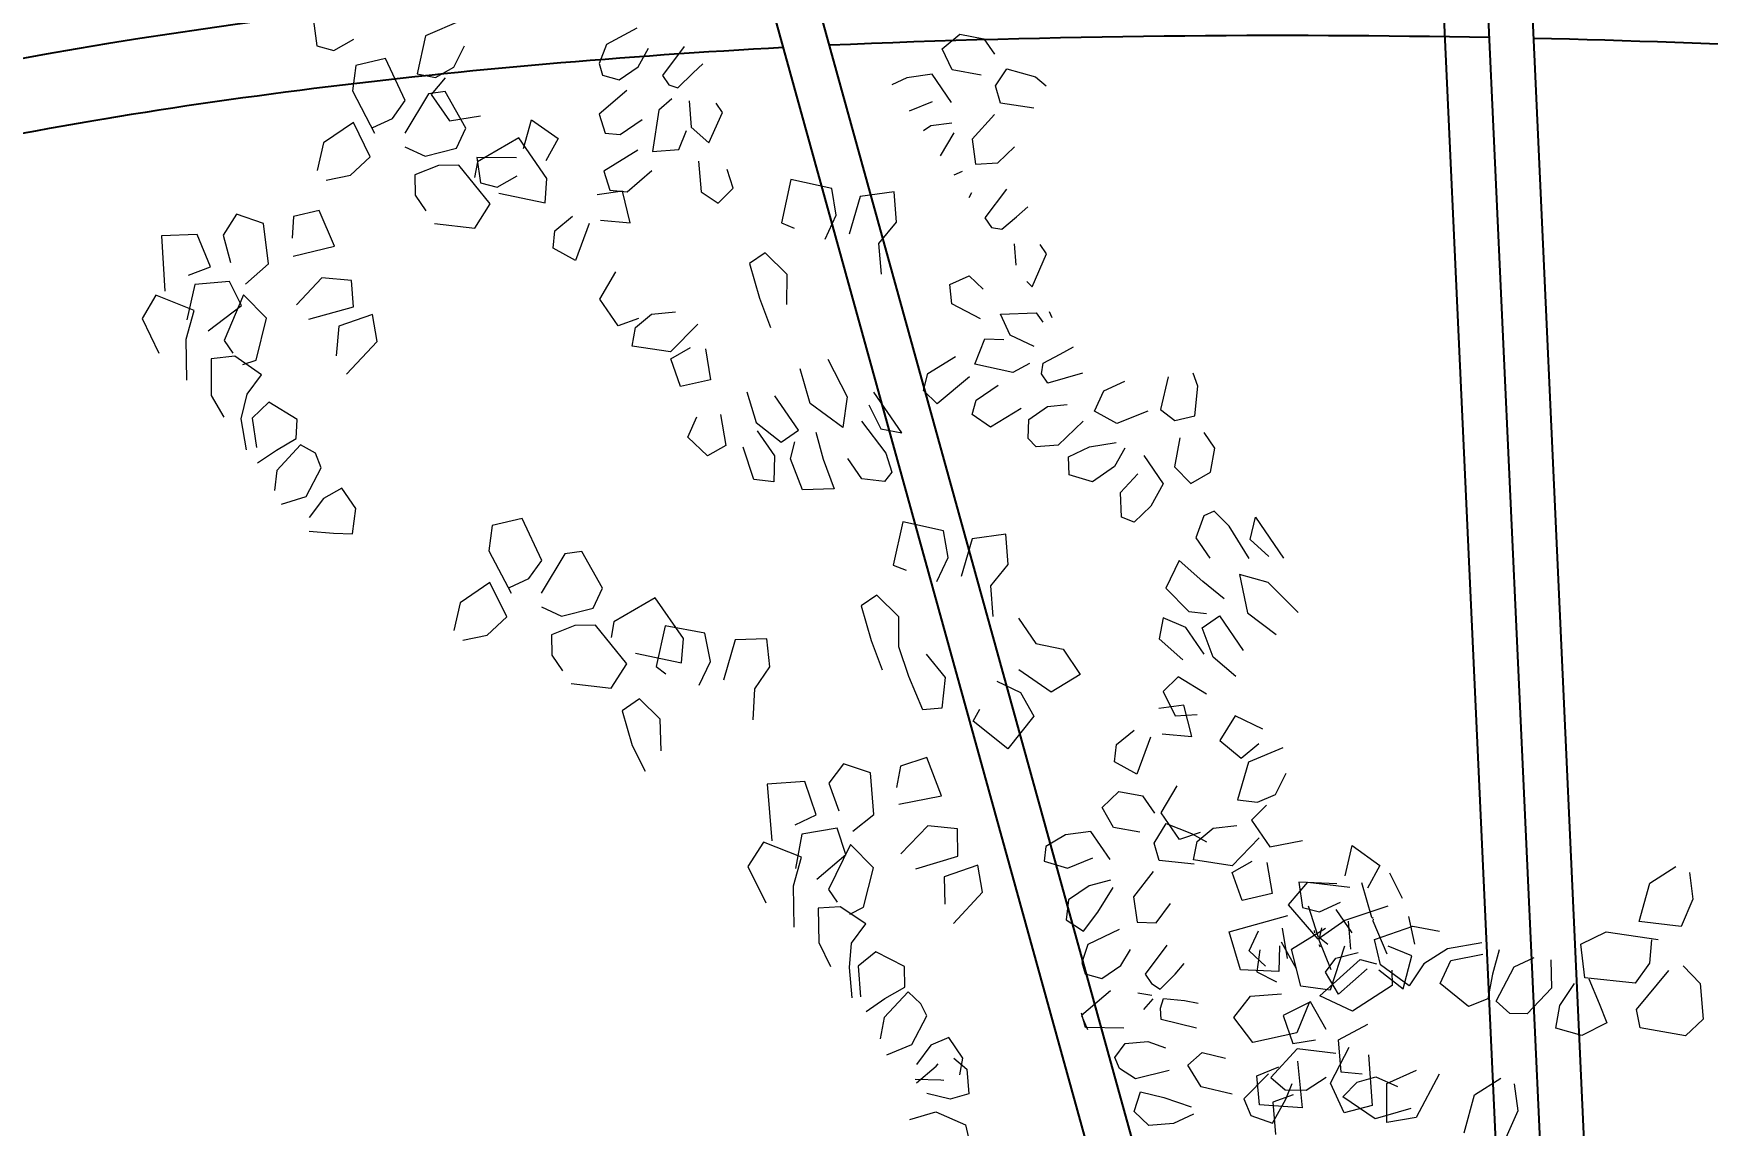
# Model space of a CAD drawing. Header units: metres. Extents: x 10 to 239, y 2 to 253.
# Drawn here: x 51.81 to 52.946, y 174.896 to 175.637 of the extents above; entities that cross this region are included whole.
import ezdxf

# ---------------------------------------------------------------- set-up
doc = ezdxf.new("R2010")
doc.units = ezdxf.units.M
doc.header["$MEASUREMENT"] = 0
doc.layers.get('Defpoints').update_dxf_attribs({"color": 9})
for name, color, linetype in [('-cotas', 252, 'Continuous'), ('1', 7, 'Continuous'), ('1estruct arco', 7, 'Continuous'), ('1lianas', 9, 'Continuous')]:
    doc.layers.add(name, color=color, linetype=linetype)
doc.layers.add('bloques veg', color=7, linetype='Continuous', lineweight=0, true_color=0xbbd5a5)
doc.styles.get("Standard").update_dxf_attribs({"font": 'arial.ttf'})
doc.dimstyles.get("Standard").update_dxf_attribs({"dimtxt": 0.18, "dimasz": 0.18, "dimexe": 0.18, "dimexo": 0.0625, "dimgap": 0.09, "dimtad": 0, "dimtih": 1, "dimtoh": 1, "dimdec": 4, "dimzin": 0, "dimdsep": 46, "dimtxsty": 'Standard', "dimcen": 0.09, "dimadec": 0, "dimazin": 0, "dimtfac": 1, "dimtdec": 4, "dimtofl": 0, "dimtmove": 0, "dimatfit": 3, "dimfxl": 1, "dimtolj": 1, "dimtzin": 0, "dimarcsym": 0})

# ---------------------------------------------------------------- blocks, each defined once
blk = doc.blocks.new('A$C0C3707A3')
at = {"layer": 'bloques veg'}
for p, q in [((2.06742, 0.61882), (2.04484, 0.61626)), ((2.07772, 0.60645), (2.06742, 0.61882)), ((2.02429, 0.6061), (2.04732, 0.59831)), ((2.06167, 0.58819), (2.07772, 0.60645)), ((2.01084, 0.59552), (1.99644, 0.59282)), ((2.03141, 0.58823), (2.01084, 0.59552)), ((2.04732, 0.59831), (2.06167, 0.58819)), ((2.10958, 0.59172), (2.07808, 0.60074)), ((1.97365, 0.58671), (1.99196, 0.58348)), ((2.0281, 0.57454), (2.03141, 0.58823)), ((2.07593, 0.58271), (2.05775, 0.59412)), ((2.10338, 0.57145), (2.10958, 0.59172)), ((1.93645, 0.57791), (1.93589, 0.56263)), ((1.95615, 0.57388), (1.94543, 0.57915)), ((1.96417, 0.58301), (1.96766, 0.56998)), ((1.99016, 0.57718), (1.97293, 0.5807)), ((1.99582, 0.56473), (1.99016, 0.57718)), ((1.99196, 0.58348), (2.00464, 0.57524)), ((2.03895, 0.57745), (2.03027, 0.57513)), ((2.06055, 0.55764), (2.03895, 0.57745)), ((2.04756, 0.58441), (2.05504, 0.56082)), ((2.07082, 0.56272), (2.07593, 0.58271)), ((2.08245, 0.58445), (2.08268, 0.57056)), ((1.91591, 0.56775), (1.91013, 0.55457)), ((1.96572, 0.5555), (1.95615, 0.57388)), ((1.96766, 0.56998), (1.97006, 0.55667)), ((2.00464, 0.57524), (2.01247, 0.56338)), ((2.01247, 0.56338), (2.0281, 0.57454)), ((2.02187, 0.57171), (2.02174, 0.56353)), ((2.08268, 0.57056), (2.10338, 0.57145)), ((1.93141, 0.55329), (1.92358, 0.56515)), ((1.93589, 0.56263), (1.94894, 0.54868)), ((1.98049, 0.55248), (1.99582, 0.56473)), ((2.02174, 0.56353), (2.04297, 0.54944)), ((2.05504, 0.56082), (2.07082, 0.56272)), ((1.91013, 0.55457), (1.90594, 0.54414)), ((1.93353, 0.54106), (1.93141, 0.55329)), ((1.9582, 0.54884), (1.96572, 0.5555)), ((1.97006, 0.55667), (1.98049, 0.55248)), ((2.04297, 0.54944), (2.06055, 0.55764)), ((2.06605, 0.55447), (2.07288, 0.53768)), ((2.0979, 0.55718), (2.08125, 0.55854)), ((2.10681, 0.54561), (2.0979, 0.55718)), ((1.90594, 0.54414), (1.91942, 0.53728)), ((1.91942, 0.53728), (1.93353, 0.54106)), ((1.94894, 0.54868), (1.9582, 0.54884)), ((2.09641, 0.53235), (2.10681, 0.54561)), ((2.07288, 0.53768), (2.09641, 0.53235)), ((2.03409, 0.52612), (2.0321, 0.49883)), ((2.05452, 0.51066), (2.04465, 0.53012)), ((1.9961, 0.51595), (2.00822, 0.49243)), ((2.02426, 0.51069), (2.00833, 0.51806)), ((2.07231, 0.52241), (2.06974, 0.49729)), ((2.09426, 0.51433), (2.08245, 0.51931)), ((2.09261, 0.49876), (2.09426, 0.51433)), ((1.84621, 0.49789), (1.83216, 0.50692)), ((2.02407, 0.4897), (2.02426, 0.51069)), ((2.04716, 0.49472), (2.05452, 0.51066)), ((1.82485, 0.5038), (1.82291, 0.48932)), ((1.85174, 0.47726), (1.84621, 0.49789)), ((2.0321, 0.49883), (2.04716, 0.49472)), ((2.06974, 0.49729), (2.09261, 0.49876)), ((1.82291, 0.48932), (1.82915, 0.4747)), ((2.00822, 0.49243), (2.02407, 0.4897)), ((2.10804, 0.48893), (2.1061, 0.47445)), ((2.1294, 0.48302), (2.11535, 0.49206)), ((2.13493, 0.4624), (2.1294, 0.48302)), ((1.82915, 0.4747), (1.85174, 0.47726)), ((1.86955, 0.47157), (1.84154, 0.46755)), ((1.88302, 0.46471), (1.86955, 0.47157)), ((2.1061, 0.47445), (2.11235, 0.45984)), ((1.84509, 0.46734), (1.84612, 0.45482)), ((1.88087, 0.44668), (1.88302, 0.46471)), ((2.11235, 0.45984), (2.13493, 0.4624)), ((2.18472, 0.4676), (2.17887, 0.45905)), ((2.19949, 0.46458), (2.18472, 0.4676)), ((1.77938, 0.45206), (1.76884, 0.43062)), ((1.79892, 0.45729), (1.78806, 0.45439)), ((1.81043, 0.4534), (1.79892, 0.45729)), ((1.81096, 0.43842), (1.81043, 0.4534)), ((1.82788, 0.45342), (1.81877, 0.444)), ((1.85281, 0.42985), (1.83555, 0.45082)), ((1.84612, 0.45482), (1.85366, 0.44404)), ((2.15274, 0.4567), (2.12473, 0.45269)), ((2.12828, 0.45248), (2.12931, 0.43995)), ((2.16621, 0.44984), (2.15274, 0.4567)), ((2.17887, 0.45905), (2.18128, 0.44574)), ((1.81877, 0.444), (1.81691, 0.42489)), ((1.85366, 0.44404), (1.88087, 0.44668)), ((2.08211, 0.44243), (2.07126, 0.43952)), ((2.09362, 0.43854), (2.08211, 0.44243)), ((2.16406, 0.43182), (2.16621, 0.44984)), ((1.80706, 0.4269), (1.81096, 0.43842)), ((2.06257, 0.4372), (2.05203, 0.41576)), ((2.09415, 0.42355), (2.09362, 0.43854)), ((2.11107, 0.43856), (2.10196, 0.42914)), ((2.136, 0.41499), (2.11875, 0.43596)), ((2.12931, 0.43995), (2.13685, 0.42918)), ((1.73286, 0.43029), (1.716, 0.42809)), ((1.75414, 0.42901), (1.73286, 0.43029)), ((1.75734, 0.41707), (1.75414, 0.42901)), ((1.76884, 0.43062), (1.77942, 0.41717)), ((1.77942, 0.41717), (1.80706, 0.4269)), ((1.81691, 0.42489), (1.82633, 0.41578)), ((1.85079, 0.42), (1.85281, 0.42985)), ((2.09025, 0.41204), (2.09415, 0.42355)), ((2.10196, 0.42914), (2.1001, 0.41002)), ((2.13685, 0.42918), (2.16406, 0.43182)), ((1.72412, 0.41515), (1.74193, 0.40945)), ((1.74193, 0.40945), (1.75734, 0.41707)), ((1.80534, 0.41597), (1.79708, 0.42074)), ((1.81044, 0.38825), (1.80534, 0.41597)), ((1.82633, 0.41578), (1.85079, 0.42)), ((2.05203, 0.41576), (2.06261, 0.40231)), ((2.13398, 0.40514), (2.136, 0.41499)), ((2.14931, 0.41739), (2.14375, 0.40776)), ((2.16887, 0.40518), (2.14931, 0.41739)), ((1.78363, 0.41015), (1.76903, 0.38646)), ((2.06261, 0.40231), (2.09025, 0.41204)), ((2.08853, 0.40111), (2.08027, 0.40587)), ((2.1001, 0.41002), (2.10952, 0.40091)), ((2.11675, 0.40867), (2.11352, 0.39035)), ((2.1352, 0.41361), (2.11675, 0.40867)), ((2.14166, 0.40255), (2.1352, 0.41361)), ((2.14375, 0.40776), (2.14587, 0.39553)), ((1.77206, 0.40123), (1.76613, 0.39732)), ((1.79299, 0.38823), (1.77206, 0.40123)), ((2.07622, 0.40363), (2.07037, 0.39508)), ((2.09099, 0.4006), (2.07622, 0.40363)), ((2.08291, 0.37866), (2.09099, 0.4006)), ((2.09363, 0.37339), (2.08853, 0.40111)), ((2.10952, 0.40091), (2.13398, 0.40514)), ((2.17035, 0.38231), (2.16887, 0.40518)), ((1.6425, 0.38979), (1.61883, 0.38694)), ((1.65308, 0.37634), (1.6425, 0.38979)), ((1.78107, 0.36759), (1.79299, 0.38823)), ((1.78222, 0.38069), (1.81044, 0.38825)), ((2.06682, 0.39529), (2.05223, 0.3716)), ((2.07037, 0.39508), (2.07277, 0.38176)), ((2.14587, 0.39553), (2.15558, 0.38533)), ((1.75304, 0.38102), (1.76413, 0.37003)), ((1.76903, 0.38646), (1.78222, 0.38069)), ((1.59966, 0.37598), (1.62269, 0.36819)), ((1.63704, 0.35808), (1.65308, 0.37634)), ((1.68466, 0.36269), (1.65208, 0.37141)), ((1.76413, 0.37003), (1.78107, 0.36759)), ((2.01416, 0.36605), (2.02544, 0.37606)), ((2.02544, 0.37606), (2.03478, 0.37158)), ((2.03478, 0.37158), (2.03936, 0.35885)), ((2.05223, 0.3716), (2.06541, 0.36583)), ((2.06541, 0.36583), (2.09363, 0.37339)), ((2.08683, 0.37273), (2.10117, 0.36261)), ((0.25778, 0.35561), (0.27183, 0.36464)), ((0.27914, 0.36152), (0.28108, 0.34704)), ((1.58621, 0.3654), (1.57043, 0.3635)), ((1.6054, 0.35891), (1.58621, 0.3654)), ((1.62269, 0.36819), (1.63704, 0.35808)), ((1.64993, 0.35339), (1.63203, 0.36372)), ((1.67875, 0.34133), (1.68466, 0.36269)), ((1.77125, 0.35216), (1.75111, 0.36654)), ((2.03213, 0.35109), (2.01416, 0.36605)), ((2.08555, 0.35145), (2.07555, 0.36273)), ((2.10117, 0.36261), (2.08555, 0.35145)), ((0.06348, 0.34252), (0.07377, 0.35489)), ((0.07377, 0.35489), (0.09635, 0.35233)), ((0.25225, 0.33499), (0.25778, 0.35561)), ((1.53845, 0.3526), (1.54194, 0.33958)), ((1.56524, 0.34814), (1.54772, 0.35276)), ((1.54872, 0.35768), (1.56625, 0.35307)), ((1.56625, 0.35307), (1.57943, 0.34729)), ((1.6018, 0.34631), (1.6054, 0.35891)), ((1.62184, 0.354), (1.62983, 0.33288)), ((1.64619, 0.33261), (1.64993, 0.35339)), ((1.65644, 0.35513), (1.65776, 0.34152)), ((1.72318, 0.35789), (1.74019, 0.35082)), ((1.76555, 0.33434), (1.77125, 0.35216)), ((1.96931, 0.3424), (1.96936, 0.35522)), ((1.96936, 0.35522), (1.98782, 0.36016)), ((1.98782, 0.36016), (1.99978, 0.34591)), ((0.07953, 0.32426), (0.06348, 0.34252)), ((0.28108, 0.34704), (0.27483, 0.33243)), ((1.46959, 0.34967), (1.46877, 0.3336)), ((1.51015, 0.34967), (1.51097, 0.3336)), ((1.53151, 0.34376), (1.5205, 0.35012)), ((1.54109, 0.32539), (1.53151, 0.34376)), ((1.56982, 0.33541), (1.56524, 0.34814)), ((1.57943, 0.34729), (1.58726, 0.33543)), ((1.58726, 0.33543), (1.6018, 0.34631)), ((1.61374, 0.34951), (1.60505, 0.34718)), ((1.63454, 0.32832), (1.61374, 0.34951)), ((1.74019, 0.35082), (1.7494, 0.33816)), ((1.94442, 0.33108), (1.95525, 0.35143)), ((1.95525, 0.35143), (1.96489, 0.34587)), ((1.96489, 0.34587), (1.96917, 0.33422)), ((2.0317, 0.344), (2.02434, 0.32806)), ((0.03161, 0.32779), (0.06311, 0.33681)), ((0.09387, 0.33438), (0.07953, 0.32426)), ((0.1169, 0.34217), (0.09387, 0.33438)), ((0.27483, 0.33243), (0.25225, 0.33499)), ((1.46877, 0.3336), (1.45573, 0.31965)), ((1.47296, 0.32317), (1.48079, 0.33504)), ((1.49098, 0.33872), (1.4855, 0.32445)), ((1.48876, 0.33872), (1.49424, 0.32445)), ((1.50678, 0.32317), (1.49895, 0.33504)), ((1.51097, 0.3336), (1.52401, 0.31965)), ((1.54194, 0.33958), (1.54435, 0.32626)), ((1.55586, 0.32236), (1.56982, 0.33541)), ((1.59587, 0.34239), (1.59711, 0.33342)), ((1.65776, 0.34152), (1.67875, 0.34133)), ((1.7494, 0.33816), (1.76555, 0.33434)), ((1.87927, 0.33108), (1.8936, 0.3384)), ((1.8936, 0.3384), (1.90302, 0.32929)), ((1.96917, 0.33422), (1.96586, 0.32054)), ((2.04345, 0.32621), (2.04647, 0.34098)), ((0.03781, 0.30752), (0.03161, 0.32779)), ((0.06526, 0.31878), (0.08344, 0.33019)), ((0.10978, 0.3243), (0.13035, 0.33159)), ((0.13035, 0.33159), (0.14475, 0.32889)), ((0.22097, 0.32243), (0.23444, 0.32929)), ((0.23444, 0.32929), (0.26245, 0.32527)), ((0.2589, 0.32506), (0.25787, 0.31254)), ((1.4855, 0.32445), (1.48474, 0.32288)), ((1.49424, 0.32445), (1.495, 0.32288)), ((1.5319, 0.3206), (1.54109, 0.32539)), ((1.54435, 0.32626), (1.55586, 0.32236)), ((1.59711, 0.33342), (1.61696, 0.32012)), ((1.61696, 0.32012), (1.63454, 0.32832)), ((1.62983, 0.33288), (1.64619, 0.33261)), ((1.67297, 0.32815), (1.65553, 0.32813)), ((1.68081, 0.31629), (1.67297, 0.32815)), ((1.88139, 0.31884), (1.87927, 0.33108)), ((1.92099, 0.31433), (1.92314, 0.33236)), ((1.92314, 0.33236), (1.94058, 0.33238)), ((1.94058, 0.33238), (1.94299, 0.31906)), ((1.95458, 0.31054), (1.94442, 0.33108)), ((2.02434, 0.32806), (2.04345, 0.32621)), ((2.04656, 0.33296), (2.04208, 0.32362)), ((2.05829, 0.33261), (2.04656, 0.33296)), ((2.06331, 0.30953), (2.05829, 0.33261)), ((0.05875, 0.32052), (0.05851, 0.30663)), ((0.07038, 0.29879), (0.06526, 0.31878)), ((0.09364, 0.32048), (0.08615, 0.29689)), ((0.1131, 0.31061), (0.10978, 0.3243)), ((0.14923, 0.31955), (0.13655, 0.31131)), ((0.16755, 0.32278), (0.14923, 0.31955)), ((0.15103, 0.31325), (0.16826, 0.31677)), ((0.17702, 0.31908), (0.17353, 0.30605)), ((0.22312, 0.3044), (0.22097, 0.32243)), ((1.45573, 0.31965), (1.44784, 0.3206)), ((1.47222, 0.31174), (1.47296, 0.32317)), ((1.50752, 0.31174), (1.50678, 0.32317)), ((1.52401, 0.31965), (1.5319, 0.3206)), ((1.64142, 0.32435), (1.64658, 0.30944)), ((1.6704, 0.30303), (1.68081, 0.31629)), ((1.8997, 0.31561), (1.88139, 0.31884)), ((2.04208, 0.32362), (2.0492, 0.30575)), ((2.07914, 0.32424), (2.07546, 0.31628)), ((2.07546, 0.31628), (2.07953, 0.30108)), ((2.09087, 0.32389), (2.07914, 0.32424)), ((2.09857, 0.30385), (2.09087, 0.32389)), ((0.05851, 0.30663), (0.03781, 0.30752)), ((0.08065, 0.29371), (0.10224, 0.31352)), ((0.10224, 0.31352), (0.11093, 0.3112)), ((0.12872, 0.29945), (0.1131, 0.31061)), ((0.11932, 0.30778), (0.11945, 0.2996)), ((0.13655, 0.31131), (0.12872, 0.29945)), ((0.14537, 0.3008), (0.15103, 0.31325)), ((0.17547, 0.29157), (0.18505, 0.30995)), ((0.18505, 0.30995), (0.19577, 0.31522)), ((0.20474, 0.31398), (0.2053, 0.2987)), ((0.25787, 0.31254), (0.25033, 0.30176)), ((0.25118, 0.28757), (0.26844, 0.30855)), ((0.27611, 0.31114), (0.28522, 0.30172)), ((1.48633, 0.30796), (1.47222, 0.31174)), ((1.48474, 0.31296), (1.49341, 0.30796)), ((1.495, 0.31296), (1.48633, 0.30796)), ((1.49341, 0.30796), (1.50752, 0.31174)), ((1.64658, 0.30944), (1.6704, 0.30303)), ((1.85173, 0.29927), (1.857, 0.30998)), ((1.857, 0.30998), (1.87691, 0.3095)), ((1.9393, 0.3111), (1.92099, 0.31433)), ((2.11202, 0.31444), (2.10617, 0.30589)), ((2.11911, 0.31401), (2.11202, 0.31444)), ((2.12824, 0.30599), (2.11911, 0.31401)), ((0.08615, 0.29689), (0.07038, 0.29879)), ((0.11945, 0.2996), (0.09823, 0.28551)), ((0.1607, 0.28855), (0.14537, 0.3008)), ((0.17353, 0.30605), (0.17113, 0.29274)), ((0.2053, 0.2987), (0.19226, 0.28475)), ((0.20978, 0.28936), (0.21761, 0.30122)), ((0.25033, 0.30176), (0.22312, 0.3044)), ((0.22529, 0.30382), (0.23106, 0.29064)), ((0.28522, 0.30172), (0.28708, 0.28261)), ((1.6296, 0.28163), (1.61944, 0.30217)), ((1.866, 0.29378), (1.85173, 0.29927)), ((1.88336, 0.29843), (1.866, 0.29378)), ((1.88829, 0.29743), (1.87238, 0.28735)), ((1.90711, 0.29665), (1.88829, 0.29743)), ((2.05963, 0.30156), (2.05552, 0.2865)), ((2.08136, 0.28993), (2.05963, 0.30156)), ((2.10617, 0.30589), (2.10966, 0.29286)), ((2.13131, 0.28587), (2.12824, 0.30599)), ((0.03438, 0.28168), (0.0433, 0.29325)), ((0.0433, 0.29325), (0.05995, 0.29461)), ((0.07514, 0.29054), (0.06832, 0.27375)), ((0.09823, 0.28551), (0.08065, 0.29371)), ((0.17113, 0.29274), (0.1607, 0.28855)), ((0.18299, 0.28491), (0.17547, 0.29157)), ((0.20767, 0.27713), (0.20978, 0.28936)), ((0.23106, 0.29064), (0.23525, 0.28021)), ((1.60808, 0.2968), (1.60688, 0.27089)), ((1.64739, 0.29337), (1.64373, 0.26796)), ((1.66825, 0.285), (1.65724, 0.29136)), ((2.08506, 0.28046), (2.08136, 0.28993)), ((2.10966, 0.29286), (2.11799, 0.28346)), ((0.04479, 0.26842), (0.03438, 0.28168)), ((0.19226, 0.28475), (0.18299, 0.28491)), ((0.23525, 0.28021), (0.22178, 0.27335)), ((0.2532, 0.27773), (0.25118, 0.28757)), ((0.28708, 0.28261), (0.27766, 0.2735)), ((1.57009, 0.28662), (1.58192, 0.2642)), ((1.59797, 0.28246), (1.58261, 0.28765)), ((1.59777, 0.26147), (1.59797, 0.28246)), ((1.62223, 0.26569), (1.6296, 0.28163)), ((1.66798, 0.26864), (1.66825, 0.285)), ((1.83592, 0.26711), (1.84161, 0.28492)), ((1.84161, 0.28492), (1.86123, 0.28552)), ((1.86123, 0.28552), (1.86978, 0.27967)), ((1.87238, 0.28735), (1.87557, 0.27541)), ((1.87557, 0.27541), (1.89945, 0.2818)), ((2.02751, 0.28249), (2.01782, 0.27524)), ((2.04503, 0.27787), (2.02751, 0.28249)), ((2.05552, 0.2865), (2.06465, 0.27848)), ((2.10004, 0.28098), (2.09353, 0.27924)), ((2.11179, 0.26319), (2.10004, 0.28098)), ((0.06832, 0.27375), (0.04479, 0.26842)), ((0.22178, 0.27335), (0.20767, 0.27713)), ((0.27766, 0.2735), (0.2532, 0.27773)), ((1.60688, 0.27089), (1.62223, 0.26569)), ((1.74408, 0.27645), (1.72555, 0.27614)), ((1.76536, 0.27517), (1.74408, 0.27645)), ((1.76827, 0.26432), (1.76536, 0.27517)), ((1.9568, 0.27103), (1.93826, 0.27072)), ((1.97808, 0.26975), (1.9568, 0.27103)), ((2.01782, 0.27524), (2.02319, 0.26388)), ((2.06552, 0.27522), (2.05337, 0.26847)), ((2.08058, 0.27111), (2.06552, 0.27522)), ((2.09353, 0.27924), (2.09006, 0.27482)), ((2.09006, 0.27482), (2.09543, 0.26346)), ((0.08667, 0.24673), (0.09654, 0.26619)), ((0.1071, 0.26219), (0.1091, 0.2349)), ((1.58192, 0.2642), (1.59777, 0.26147)), ((1.64373, 0.26796), (1.66798, 0.26864)), ((1.69233, 0.25057), (1.69524, 0.26143)), ((1.69524, 0.26143), (1.71652, 0.26271)), ((1.71652, 0.26271), (1.73505, 0.26239)), ((1.73505, 0.26239), (1.75178, 0.25641)), ((1.75178, 0.25641), (1.76827, 0.26432)), ((1.85445, 0.26742), (1.83592, 0.26711)), ((1.8711, 0.26606), (1.85445, 0.26742)), ((1.86837, 0.25021), (1.88804, 0.26362)), ((1.88804, 0.26362), (1.90932, 0.26234)), ((1.98099, 0.2589), (1.97808, 0.26975)), ((2.02319, 0.26388), (2.03492, 0.26353)), ((2.05337, 0.26847), (2.0675, 0.25481)), ((2.09543, 0.26346), (2.09855, 0.25615)), ((0.04694, 0.2504), (0.05874, 0.25538)), ((0.06888, 0.25848), (0.07146, 0.23336)), ((0.11693, 0.24676), (0.13286, 0.25413)), ((1.83594, 0.24966), (1.85005, 0.25344)), ((1.94776, 0.25698), (1.96449, 0.25099)), ((1.96449, 0.25099), (1.98099, 0.2589)), ((2.0675, 0.25481), (2.07401, 0.25656)), ((0.04858, 0.23483), (0.04694, 0.2504)), ((0.09404, 0.23079), (0.08667, 0.24673)), ((0.11712, 0.22577), (0.11693, 0.24676)), ((0.14509, 0.25202), (0.13298, 0.2285)), ((0.16426, 0.24106), (0.17832, 0.25009)), ((0.18562, 0.24697), (0.18756, 0.23249)), ((1.70882, 0.24266), (1.69233, 0.25057)), ((1.72555, 0.24865), (1.70882, 0.24266)), ((1.78161, 0.24928), (1.77626, 0.24319)), ((1.80392, 0.23548), (1.78161, 0.24928)), ((1.82987, 0.23757), (1.83594, 0.24966)), ((1.88459, 0.24176), (1.86837, 0.25021)), ((1.90934, 0.2449), (1.88459, 0.24176)), ((1.99432, 0.24386), (1.98897, 0.23777)), ((2.01664, 0.23006), (1.99432, 0.24386)), ((0.07146, 0.23336), (0.04858, 0.23483)), ((0.1091, 0.2349), (0.09404, 0.23079)), ((0.15874, 0.22044), (0.16426, 0.24106)), ((1.65668, 0.22173), (1.67899, 0.23553)), ((1.67899, 0.23553), (1.68434, 0.22945)), ((1.79092, 0.21454), (1.80392, 0.23548)), ((1.83379, 0.23163), (1.82987, 0.23757)), ((1.86802, 0.23848), (1.84551, 0.23129)), ((0.13298, 0.2285), (0.11712, 0.22577)), ((0.18756, 0.23249), (0.18132, 0.21788)), ((1.47818, 0.21242), (1.48617, 0.23354)), ((1.49357, 0.23354), (1.48474, 0.23297)), ((1.48617, 0.23354), (1.495, 0.23297)), ((1.50156, 0.21242), (1.49357, 0.23354)), ((1.76397, 0.22826), (1.77506, 0.21727)), ((1.84551, 0.23129), (1.83379, 0.23163)), ((1.85999, 0.22935), (1.85364, 0.21834)), ((1.85364, 0.21834), (1.88186, 0.2259)), ((1.87577, 0.23125), (1.85999, 0.22935)), ((2.00363, 0.20912), (2.01664, 0.23006)), ((1.41534, 0.20366), (1.41912, 0.21777)), ((1.41912, 0.21777), (1.42984, 0.22304)), ((1.42984, 0.22304), (1.43953, 0.21579)), ((1.44771, 0.21593), (1.45655, 0.22287)), ((1.45655, 0.22287), (1.46365, 0.22329)), ((1.46365, 0.22329), (1.4695, 0.21474)), ((1.51609, 0.22329), (1.51024, 0.21474)), ((1.52319, 0.22287), (1.51609, 0.22329)), ((1.53203, 0.21593), (1.52319, 0.22287)), ((1.5499, 0.22304), (1.54021, 0.21579)), ((1.56062, 0.21777), (1.5499, 0.22304)), ((1.5644, 0.20366), (1.56062, 0.21777)), ((1.58696, 0.22367), (1.57843, 0.21207)), ((1.59493, 0.21998), (1.58696, 0.22367)), ((1.59733, 0.20667), (1.59493, 0.21998)), ((1.66968, 0.2008), (1.65668, 0.22173)), ((1.77506, 0.21727), (1.79092, 0.21454)), ((1.97669, 0.22284), (1.98778, 0.21185)), ((1.43953, 0.21579), (1.4317, 0.20393)), ((1.44574, 0.19552), (1.44771, 0.21593)), ((1.4695, 0.21474), (1.46601, 0.20172)), ((1.51024, 0.21474), (1.51373, 0.20172)), ((1.53401, 0.19552), (1.53203, 0.21593)), ((1.54021, 0.21579), (1.54804, 0.20393)), ((1.57843, 0.21207), (1.57925, 0.19601)), ((1.69663, 0.21452), (1.68554, 0.20353)), ((1.7808, 0.2002), (1.76204, 0.21378)), ((1.99351, 0.19478), (1.97475, 0.20836)), ((1.98778, 0.21185), (2.00363, 0.20912)), ((1.41649, 0.19056), (1.41534, 0.20366)), ((1.4317, 0.20393), (1.42112, 0.19048)), ((1.46601, 0.20172), (1.45905, 0.19311)), ((1.51373, 0.20172), (1.52069, 0.19311)), ((1.54804, 0.20393), (1.55862, 0.19048)), ((1.56326, 0.19056), (1.5644, 0.20366)), ((1.59431, 0.1919), (1.59733, 0.20667)), ((1.68554, 0.20353), (1.66968, 0.2008)), ((1.6798, 0.18645), (1.69856, 0.20004)), ((1.73331, 0.20376), (1.75083, 0.19915)), ((1.75083, 0.19915), (1.75925, 0.18511)), ((1.77677, 0.1805), (1.7808, 0.2002)), ((1.94602, 0.19834), (1.96355, 0.19373)), ((1.46388, 0.17204), (1.47562, 0.18984)), ((1.47562, 0.18984), (1.48214, 0.18809)), ((1.48884, 0.1904), (1.48474, 0.19778)), ((1.4909, 0.1904), (1.495, 0.19778)), ((1.50412, 0.18984), (1.49761, 0.18809)), ((1.51587, 0.17204), (1.50412, 0.18984)), ((1.57477, 0.18666), (1.59431, 0.1919)), ((1.72729, 0.19002), (1.70977, 0.18541)), ((1.86279, 0.19287), (1.87306, 0.19795)), ((1.87136, 0.16957), (1.86279, 0.19287)), ((1.87306, 0.19795), (1.88161, 0.1921)), ((1.88161, 0.1921), (1.88547, 0.17335)), ((1.96355, 0.19373), (1.97196, 0.1797)), ((1.98948, 0.17508), (1.99351, 0.19478)), ((1.42015, 0.16515), (1.43023, 0.18106)), ((1.43023, 0.18106), (1.445, 0.18408)), ((1.445, 0.18408), (1.44918, 0.17365)), ((1.48698, 0.18447), (1.48161, 0.17311)), ((1.48214, 0.18809), (1.48698, 0.18447)), ((1.49761, 0.18809), (1.49276, 0.18447)), ((1.49276, 0.18447), (1.49813, 0.17311)), ((1.53474, 0.18408), (1.53056, 0.17365)), ((1.54952, 0.18106), (1.53474, 0.18408)), ((1.5596, 0.16515), (1.54952, 0.18106)), ((1.59208, 0.1785), (1.6054, 0.18091)), ((1.6054, 0.18091), (1.61106, 0.16846)), ((1.68383, 0.16676), (1.6798, 0.18645)), ((1.70977, 0.18541), (1.70135, 0.17137)), ((1.75925, 0.18511), (1.77677, 0.1805)), ((1.44918, 0.17365), (1.44135, 0.16179)), ((1.48161, 0.17311), (1.47741, 0.16609)), ((1.49813, 0.17311), (1.50234, 0.16609)), ((1.53056, 0.17365), (1.53839, 0.16179)), ((1.58414, 0.16474), (1.59208, 0.1785)), ((1.70135, 0.17137), (1.68383, 0.16676)), ((1.83922, 0.16794), (1.85, 0.17548)), ((1.85, 0.17548), (1.85717, 0.17042)), ((1.97196, 0.1797), (1.98948, 0.17508)), ((1.61106, 0.16846), (1.60391, 0.15608)), ((1.61701, 0.15494), (1.62829, 0.16494)), ((1.62829, 0.16494), (1.63763, 0.16046)), ((1.84366, 0.14703), (1.83922, 0.16794)), ((1.85717, 0.17042), (1.86124, 0.15523)), ((1.86524, 0.14466), (1.87745, 0.16422)), ((1.87745, 0.16422), (1.88962, 0.15352)), ((1.90164, 0.15209), (1.91559, 0.16514)), ((1.91559, 0.16514), (1.92681, 0.16233)), ((1.92681, 0.16233), (1.92784, 0.14981)), ((1.4045, 0.15887), (1.39588, 0.14838)), ((1.41515, 0.15951), (1.4045, 0.15887)), ((1.4241, 0.14082), (1.41515, 0.15951)), ((1.55564, 0.14082), (1.5646, 0.15951)), ((1.5646, 0.15951), (1.57524, 0.15887)), ((1.57524, 0.15887), (1.58387, 0.14838)), ((1.60391, 0.15608), (1.59197, 0.15288)), ((1.63498, 0.13997), (1.61701, 0.15494)), ((1.63763, 0.16046), (1.64221, 0.14773)), ((1.88962, 0.15352), (1.88543, 0.1431)), ((2.05042, 0.14542), (2.04947, 0.15524)), ((1.40753, 0.1441), (1.38907, 0.14904)), ((1.39588, 0.14838), (1.40658, 0.13621)), ((1.57222, 0.1441), (1.59067, 0.14904)), ((1.58387, 0.14838), (1.57317, 0.13621)), ((1.59067, 0.14904), (1.60263, 0.13479)), ((1.81581, 0.13375), (1.81941, 0.14635)), ((1.81941, 0.14635), (1.82563, 0.14918)), ((1.82563, 0.14918), (1.83606, 0.14499)), ((1.83606, 0.14499), (1.83955, 0.13197)), ((1.86706, 0.13352), (1.86524, 0.14466)), ((1.92784, 0.14981), (1.91757, 0.14473)), ((2.01887, 0.14161), (2.01751, 0.14668)), ((2.03154, 0.15044), (2.03205, 0.13584)), ((2.0474, 0.13065), (2.05042, 0.14542)), ((1.40658, 0.13621), (1.4141, 0.12954)), ((1.40758, 0.13128), (1.40753, 0.1441)), ((1.42164, 0.14032), (1.412, 0.13475)), ((1.43247, 0.11996), (1.42164, 0.14032)), ((1.54727, 0.11996), (1.55811, 0.14032)), ((1.55811, 0.14032), (1.56774, 0.13475)), ((1.57317, 0.13621), (1.56565, 0.12954)), ((1.57216, 0.13128), (1.57222, 0.1441)), ((1.87561, 0.12767), (1.8866, 0.13875)), ((1.8866, 0.13875), (1.9002, 0.14007)), ((1.9002, 0.14007), (1.894, 0.1198)), ((1.98739, 0.13318), (1.98688, 0.13847)), ((2.00031, 0.14207), (2.01034, 0.13002)), ((2.01635, 0.1293), (2.01887, 0.14161)), ((1.412, 0.13475), (1.40772, 0.1231)), ((1.48329, 0.12728), (1.47387, 0.11818)), ((1.495, 0.1213), (1.48329, 0.12728)), ((1.48474, 0.1213), (1.49645, 0.12728)), ((1.49645, 0.12728), (1.50587, 0.11818)), ((1.56774, 0.13475), (1.57202, 0.1231)), ((1.63455, 0.13288), (1.62719, 0.11694)), ((1.6463, 0.11509), (1.64932, 0.12986)), ((1.78875, 0.12184), (1.79728, 0.13344)), ((1.79728, 0.13344), (1.80742, 0.13034)), ((1.80742, 0.13034), (1.80874, 0.11673)), ((1.8243, 0.11508), (1.81581, 0.13375)), ((1.83955, 0.13197), (1.83674, 0.12074)), ((1.85117, 0.10599), (1.85244, 0.12728)), ((1.85244, 0.12728), (1.85896, 0.12902)), ((1.85896, 0.12902), (1.86446, 0.12584)), ((1.95041, 0.12792), (1.94723, 0.12242)), ((1.95692, 0.12967), (1.95041, 0.12792)), ((1.96867, 0.11188), (1.95692, 0.12967)), ((1.9714, 0.13432), (1.97378, 0.13186)), ((2.02786, 0.12541), (2.0474, 0.13065)), ((1.40772, 0.1231), (1.41103, 0.10942)), ((1.42231, 0.09942), (1.43247, 0.11996)), ((1.43631, 0.12126), (1.4339, 0.10794)), ((1.45375, 0.12124), (1.43631, 0.12126)), ((1.4559, 0.10321), (1.45375, 0.12124)), ((1.52384, 0.10321), (1.52599, 0.12124)), ((1.52599, 0.12124), (1.54343, 0.12126)), ((1.54343, 0.12126), (1.54584, 0.10794)), ((1.55743, 0.09942), (1.54727, 0.11996)), ((1.57202, 0.1231), (1.56871, 0.10942)), ((1.6421, 0.1221), (1.63849, 0.1095)), ((1.65787, 0.124), (1.6421, 0.1221)), ((1.66324, 0.11264), (1.65787, 0.124)), ((1.79282, 0.10665), (1.78875, 0.12184)), ((1.86446, 0.12584), (1.86628, 0.1147)), ((1.894, 0.1198), (1.88749, 0.11805)), ((1.91331, 0.11876), (1.90916, 0.11687)), ((1.93667, 0.11842), (1.92447, 0.12175)), ((1.94723, 0.12242), (1.95122, 0.11185)), ((1.98863, 0.1242), (1.98503, 0.11161)), ((2.0034, 0.12118), (1.98863, 0.1242)), ((2.01269, 0.10389), (2.0034, 0.12118)), ((2.03723, 0.10349), (2.04597, 0.11863)), ((2.04597, 0.11863), (2.05958, 0.11995)), ((2.05958, 0.11995), (2.06415, 0.10721)), ((1.62719, 0.11694), (1.6463, 0.11509)), ((1.64791, 0.10039), (1.66324, 0.11264)), ((1.688, 0.11579), (1.67179, 0.10679)), ((1.69901, 0.10943), (1.688, 0.11579)), ((1.6891, 0.09863), (1.69901, 0.10943)), ((1.75793, 0.10661), (1.76328, 0.11269)), ((1.76328, 0.11269), (1.77726, 0.10829)), ((1.77726, 0.10829), (1.78429, 0.09506)), ((1.80874, 0.11673), (1.806, 0.10087)), ((1.86628, 0.1147), (1.86753, 0.10572)), ((1.88798, 0.11197), (1.89179, 0.11222)), ((1.90916, 0.11687), (1.92467, 0.10241)), ((1.95122, 0.11185), (1.95464, 0.10346)), ((1.98503, 0.11161), (1.99069, 0.09916)), ((1.378, 0.09035), (1.39676, 0.10393)), ((1.39676, 0.10393), (1.40204, 0.09322)), ((1.40551, 0.0888), (1.41088, 0.10015)), ((1.41088, 0.10015), (1.42933, 0.09521)), ((1.43759, 0.09998), (1.4559, 0.10321)), ((1.47719, 0.10449), (1.495, 0.10764)), ((1.50256, 0.10449), (1.48474, 0.10764)), ((1.54216, 0.09998), (1.52384, 0.10321)), ((1.56887, 0.10015), (1.55041, 0.09521)), ((1.57424, 0.0888), (1.56887, 0.10015)), ((1.58298, 0.10393), (1.57771, 0.09322)), ((1.60174, 0.09035), (1.58298, 0.10393)), ((1.61953, 0.1021), (1.6055, 0.09368)), ((1.63012, 0.08865), (1.61953, 0.1021)), ((1.71494, 0.10207), (1.69736, 0.09387)), ((1.7277, 0.0892), (1.71494, 0.10207)), ((1.76359, 0.09416), (1.75793, 0.10661)), ((1.80116, 0.09725), (1.79282, 0.10665)), ((1.81643, 0.09669), (1.82771, 0.10669)), ((1.82771, 0.10669), (1.83713, 0.09758)), ((1.92467, 0.10241), (1.93118, 0.10416)), ((2.06415, 0.10721), (2.057, 0.09483)), ((1.37682, 0.06856), (1.378, 0.09035)), ((1.40204, 0.09322), (1.4013, 0.08178)), ((1.42933, 0.09521), (1.43227, 0.07581)), ((1.55041, 0.09521), (1.54747, 0.07581)), ((1.57771, 0.09322), (1.57844, 0.08178)), ((1.60293, 0.06856), (1.60174, 0.09035)), ((1.6055, 0.09368), (1.61008, 0.08095)), ((1.67065, 0.09369), (1.6891, 0.09863)), ((1.69736, 0.09387), (1.69288, 0.08452)), ((1.7736, 0.08288), (1.76359, 0.09416)), ((1.81703, 0.07707), (1.81643, 0.09669)), ((1.83713, 0.09758), (1.83845, 0.08397)), ((2.00845, 0.08065), (2.01769, 0.09825)), ((2.01769, 0.09825), (2.02833, 0.09761)), ((2.02833, 0.09761), (2.03558, 0.08792)), ((2.057, 0.09483), (2.04615, 0.09192)), ((1.4013, 0.08178), (1.39159, 0.07158)), ((1.4548, 0.08606), (1.46957, 0.08908)), ((1.46317, 0.0652), (1.4548, 0.08606)), ((1.46957, 0.08908), (1.47542, 0.08053)), ((1.46978, 0.08553), (1.4886, 0.08631)), ((1.48622, 0.08732), (1.48474, 0.08692)), ((1.49114, 0.08631), (1.48474, 0.08226)), ((1.4886, 0.08631), (1.495, 0.08226)), ((1.50996, 0.08553), (1.49114, 0.08631)), ((1.49353, 0.08732), (1.495, 0.08692)), ((1.51017, 0.08908), (1.50432, 0.08053)), ((1.52495, 0.08606), (1.51017, 0.08908)), ((1.51657, 0.0652), (1.52495, 0.08606)), ((1.57844, 0.08178), (1.58816, 0.07158)), ((1.61725, 0.07589), (1.63012, 0.08865)), ((1.65206, 0.08056), (1.66718, 0.08927)), ((1.66718, 0.08927), (1.68571, 0.08958)), ((1.68571, 0.08958), (1.68891, 0.07764)), ((1.71149, 0.0802), (1.7277, 0.0892)), ((1.79313, 0.08812), (1.7736, 0.08288)), ((2.03558, 0.08792), (2.02546, 0.07358)), ((1.47542, 0.08053), (1.4741, 0.06693)), ((1.50432, 0.08053), (1.50564, 0.06693)), ((1.68891, 0.07764), (1.66503, 0.07124)), ((1.69746, 0.07179), (1.71149, 0.0802)), ((1.73719, 0.07545), (1.72308, 0.07167)), ((1.7477, 0.06664), (1.73719, 0.07545)), ((1.78085, 0.07319), (1.7684, 0.06753)), ((1.79599, 0.06445), (1.78085, 0.07319)), ((2.02546, 0.07358), (2.01845, 0.06937)), ((1.49348, 0.06639), (1.47744, 0.07069)), ((1.48627, 0.06639), (1.50231, 0.07069)), ((1.74836, 0.05983), (1.7477, 0.06664)), ((1.7684, 0.06753), (1.77081, 0.05421)), ((1.80663, 0.06381), (1.80519, 0.05179)), ((1.81552, 0.06969), (1.80663, 0.06381)), ((1.83233, 0.05906), (1.81552, 0.06969)), ((1.46034, 0.05898), (1.44491, 0.04915)), ((1.5194, 0.05898), (1.53483, 0.04915)), ((1.68509, 0.06149), (1.6673, 0.04975)), ((1.70804, 0.05834), (1.68509, 0.06149)), ((1.69793, 0.04399), (1.70804, 0.05834)), ((1.715, 0.04973), (1.737, 0.05446)), ((1.737, 0.05446), (1.74836, 0.05983)), ((1.77081, 0.05421), (1.78319, 0.04706)), ((1.44491, 0.04915), (1.46162, 0.0377)), ((1.46162, 0.0377), (1.47162, 0.04898)), ((1.48885, 0.0525), (1.46757, 0.05123)), ((1.48962, 0.05198), (1.48885, 0.0525)), ((1.49013, 0.05198), (1.49089, 0.0525)), ((1.49089, 0.0525), (1.51217, 0.05123)), ((1.51813, 0.0377), (1.50812, 0.04898)), ((1.53483, 0.04915), (1.51813, 0.0377)), ((1.71219, 0.03851), (1.72543, 0.04554)), ((1.72543, 0.04554), (1.73673, 0.0381)), ((1.78319, 0.04706), (1.79405, 0.04997)), ((1.80519, 0.05179), (1.82113, 0.04443)), ((1.67521, 0.03325), (1.69793, 0.04399)), ((1.73673, 0.0381), (1.70851, 0.03054)), ((1.82113, 0.04443), (1.82931, 0.04429)), ((1.46755, 0.03378), (1.48417, 0.03167)), ((1.5122, 0.03378), (1.49557, 0.03167))]:
    blk.add_line(p, q, dxfattribs=at)
blk = doc.blocks.new('*D90')
at = {"layer": '-cotas', "color": 0, "lineweight": -2, "transparency": 16777216}
for p, q in [((35.5997, 175.5332), (35.5997, 162.1857)), ((89.3642, 175.5332), (89.3642, 162.1857)), ((35.7797, 162.3657), (58.2102, 162.3657)), ((89.1842, 162.3657), (59.8709, 162.3657))]:
    blk.add_line(p, q, dxfattribs=at)
at = {"layer": '-cotas', "color": 0, "transparency": 16777216}
for points in [[(35.7797, 162.3957), (35.7797, 162.3357), (35.5997, 162.3657)], [(89.1842, 162.3957), (89.1842, 162.3357), (89.3642, 162.3657)]]:
    blk.add_solid(points, dxfattribs=at)
at = {"layer": 'Defpoints', "color": 0, "transparency": 16777216}
for p in [(35.5997, 175.5957), (89.3642, 175.5957), (89.3642, 162.3657)]:
    blk.add_point(p, dxfattribs=at)
at = {"layer": '-cotas', "color": 0, "transparency": 16777216, "insert": (59.0405, 162.3657), "char_height": 0.3, "attachment_point": 5}
blk.add_mtext('\\A1;53.7645', dxfattribs=at)

msp = doc.modelspace()

# ---------------------------------------------------------------- linework, layer by layer
at = {"layer": '1'}
for p, q in [((52.86382, 173.5501), (52.75478, 175.93069)), ((52.88746, 173.68955), (52.78476, 175.93193)), ((52.92375, 173.55285), (52.81472, 175.93344))]:
    msp.add_line(p, q, dxfattribs=at)
msp.add_open_spline([(52.30016, 175.69731), (51.90587, 175.67507), (51.50591, 175.65075), (51.10568, 175.6246)], degree=3, dxfattribs=at)
at = {"layer": '1estruct arco'}
for p, q in [((52.92345, 173.55956), (51.8488, 177.44151)), ((52.89379, 173.55136), (51.81993, 177.43335))]:
    msp.add_line(p, q, dxfattribs=at)
for radius, start, end in [(21.59873, 28.135936, 149.788644), (21.51609, 28.183951, 149.787683), (20.72709, 28.662092, 149.778129)]:
    msp.add_arc((59.06396, 158.01334), radius, start, end, dxfattribs=at)
at = {"layer": '1lianas'}
for points, knots in [([(54.41837, 175.43087), (54.27221, 175.47771), (54.01655, 175.61025), (53.06396, 175.67886), (52.82614, 175.68409)], [3.32454083, 3.32454083, 3.32454083, 3.32454083, 4, 4.20115473, 4.20115473, 4.20115473, 4.20115473]), ([(54.42015, 175.37801), (54.39115, 175.38664), (54.36158, 175.39726), (54.24557, 175.43923), (54.13999, 175.47808), (53.84863, 175.54192), (53.70193, 175.56704), (53.32256, 175.60995), (53.08653, 175.62815), (52.82843, 175.63397)], [3.30042581, 3.30042581, 3.30042581, 3.30042581, 3.42792892, 3.42792892, 3.7596539, 3.7596539, 3.97996442, 3.97996442, 4.19991601, 4.19991601, 4.19991601, 4.19991601]), ([(52.31939, 175.62782), (52.10297, 175.61604), (51.89131, 175.59144), (51.4755, 175.49771), (51.28425, 175.41899), (51.15147, 175.2989), (51.13844, 175.28592), (51.12639, 175.27256)], [4.3477685, 4.3477685, 4.3477685, 4.3477685, 4.53341016, 4.53341016, 4.76034907, 4.76034907, 4.78710304, 4.78710304, 4.78710304, 4.78710304])]:
    msp.add_open_spline(points, degree=3, knots=knots, dxfattribs=at)
for points in [[(52.30574, 175.67714), (51.81768, 175.64959), (51.35255, 175.55712), (51.12243, 175.33987)], [(52.79837, 175.63459), (52.65419, 175.63728), (52.5035, 175.63605), (52.35047, 175.62932)]]:
    msp.add_open_spline(points, degree=3, dxfattribs=at)

# ---------------------------------------------------------------- block references
at = {"layer": 'bloques veg', "color": 2}
for p, xscale, yscale, zscale, rotation in [((53.34787, 173.44397), 1.148412669704233, 1.148412669704233, 1.148412669704233, 109.5364872757355), ((52.57919, 174.6147), 1.260409816243446, 1.260409816243446, 1.260409816243446, 359.6145960760396)]:
    msp.add_blockref('A$C0C3707A3', p, dxfattribs=dict(at, xscale=xscale, yscale=yscale, zscale=zscale, rotation=rotation))

# ---------------------------------------------------------------- dimensions: what is measured, and where the dimension line sits
at = {"layer": '-cotas'}
dim = msp.add_linear_dim(base=(89.36416, 162.36569), p1=(35.59966, 175.59571), p2=(89.36416, 175.59571), angle=0, dimstyle='Standard', override={"dimtxt": 0.3}, dxfattribs=at)
dim.commit()
dim.dimension.update_dxf_attribs({"geometry": '*D90', "text_midpoint": (59.04055, 162.36569), "dimtype": 161})

doc.saveas('drawing.dxf')
